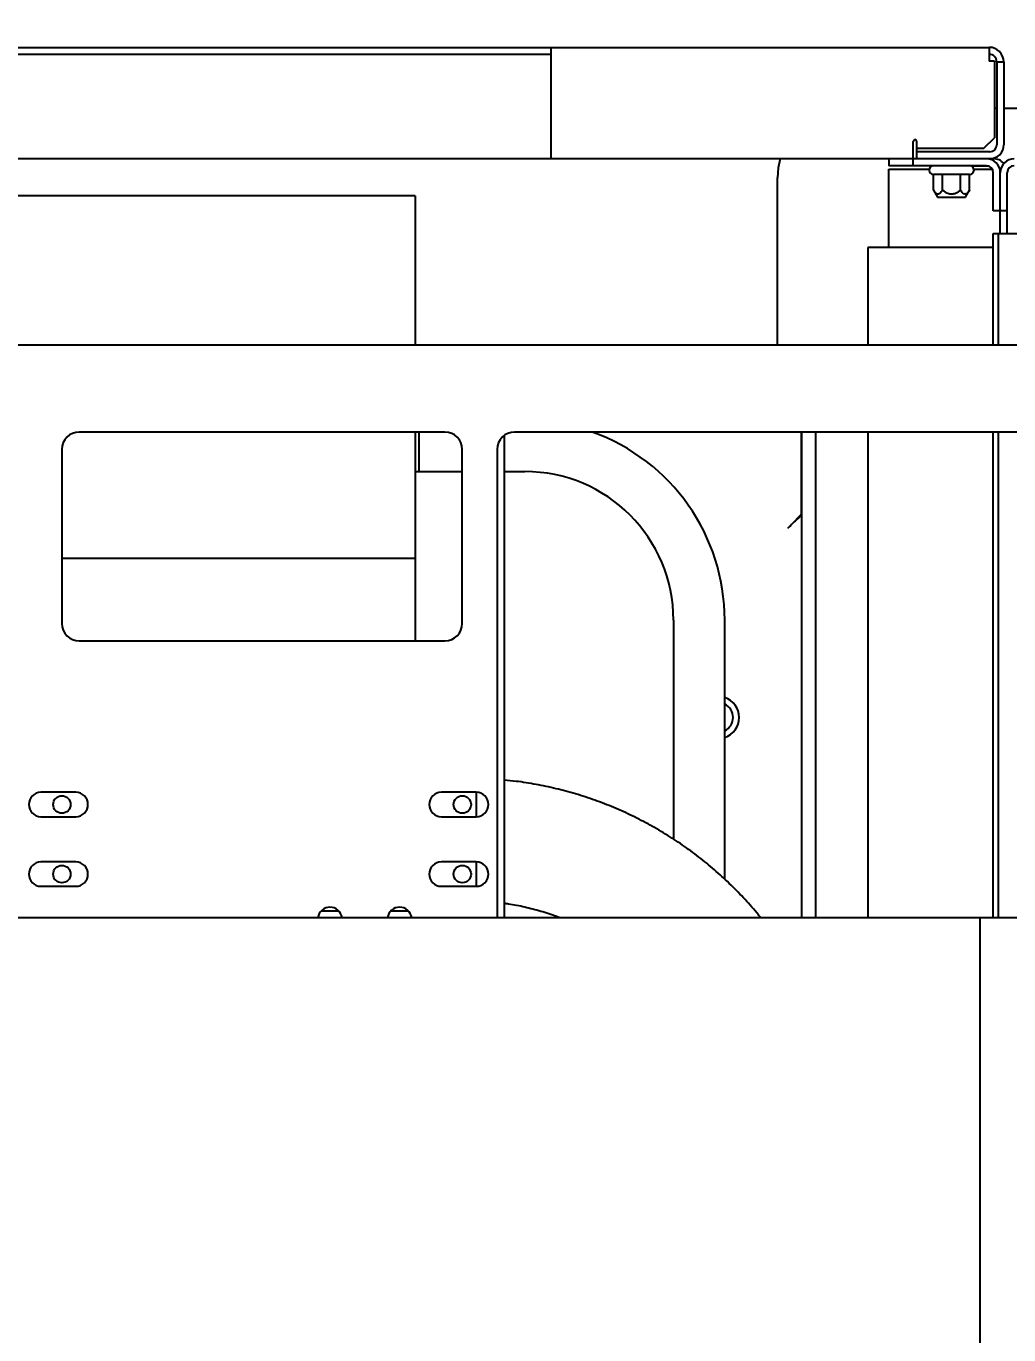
# Model space of a CAD drawing. Header units: inches. Extents: x -347369 to -260369, y 119522 to 149869.
# Drawn here: x -283127.9 to -282845.7, y 140462.3 to 140838.2 of the extents above; entities that cross this region are included whole.
import ezdxf

# ---------------------------------------------------------------- set-up
doc = ezdxf.new("R2010")
doc.units = ezdxf.units.IN
doc.header["$LTSCALE"] = 300
doc.layers.add('MACCHINA', color=40, linetype='Continuous')
doc.layers.add('QUOTE', color=7, linetype='Continuous')
doc.styles.get("Standard").update_dxf_attribs({"font": 'romans.shx'})
doc.dimstyles.new('sc1a100_pollici', dxfattribs={"dimscale": 100, "dimtxt": 3, "dimasz": 3, "dimexe": 0, "dimexo": 0, "dimgap": 1, "dimtad": 1, "dimzin": 12, "dimdsep": 46, "dimtxsty": 'Standard', "dimblk": 'CLOSEDBLANK', "dimcen": 1, "dimclrd": 253, "dimclre": 253, "dimclrt": 2, "dimadec": 0, "dimazin": 3, "dimtfac": 1, "dimtmove": 0, "dimatfit": 1, "dimldrblk": 'CLOSEDBLANK', "dimfxl": 1, "dimtolj": 1, "dimtzin": 0, "dimarcsym": 0})

# ---------------------------------------------------------------- blocks, each defined once
blk = doc.blocks.new('_ClosedBlank')
at = {"color": 0, "linetype": 'ByBlock', "lineweight": -2}
for p, q in [((-1, 0.1667), (0, 0)), ((-1, 0.1667), (-1, -0.1667)), ((0, 0), (-1, -0.1667))]:
    blk.add_line(p, q, dxfattribs=at)
blk = doc.blocks.new('*D10')
at = {"layer": 'Defpoints', "color": 0, "transparency": 16777216}
for p in [(-300380.17, 144199.66), (-282330.17, 140899.66), (-300380.17, 139125.63)]:
    blk.add_point(p, dxfattribs=at)
at = {"layer": 'QUOTE', "color": 253, "lineweight": -2, "transparency": 16777216}
for p, q in [((-300380.17, 139125.63), (-300380.17, 144199.66)), ((-282630.17, 144199.66), (-300080.17, 144199.66)), ((-282330.17, 140899.66), (-282330.17, 144199.66))]:
    blk.add_line(p, q, dxfattribs=at)
at = {"layer": 'QUOTE', "color": 253, "lineweight": -2, "transparency": 16777216, "xscale": 300, "yscale": 300, "zscale": 300, "rotation": 180}
blk.add_blockref('_ClosedBlank', (-300380.17, 144199.66), dxfattribs=at)
at = {"layer": 'QUOTE', "color": 253, "lineweight": -2, "transparency": 16777216, "xscale": 300, "yscale": 300, "zscale": 300}
blk.add_blockref('_ClosedBlank', (-282330.17, 144199.66), dxfattribs=at)
at = {"layer": 'QUOTE', "color": 2, "transparency": 16777216, "char_height": 300, "attachment_point": 5}
for s, insert in [('\\A1;18050', (-291355.17, 144449.66)), ('\\A1;[59\'-2 5/8"]', (-291355.17, 143871.08))]:
    blk.add_mtext(s, dxfattribs=dict(at, insert=insert))
blk = doc.blocks.new('*D21')
at = {"layer": 'Defpoints', "color": 0, "transparency": 16777216}
for p in [(-282330.17, 142999.66), (-282330.17, 140899.66), (-285230.17, 140399.66)]:
    blk.add_point(p, dxfattribs=at)
at = {"layer": 'QUOTE', "color": 253, "lineweight": -2, "transparency": 16777216}
for p, q in [((-285230.17, 140399.66), (-285230.17, 142999.66)), ((-284930.17, 142999.66), (-282630.17, 142999.66)), ((-282330.17, 140899.66), (-282330.17, 142999.66))]:
    blk.add_line(p, q, dxfattribs=at)
at = {"layer": 'QUOTE', "color": 253, "lineweight": -2, "transparency": 16777216, "xscale": 300, "yscale": 300, "zscale": 300, "rotation": 180}
blk.add_blockref('_ClosedBlank', (-285230.17, 142999.66), dxfattribs=at)
at = {"layer": 'QUOTE', "color": 253, "lineweight": -2, "transparency": 16777216, "xscale": 300, "yscale": 300, "zscale": 300}
blk.add_blockref('_ClosedBlank', (-282330.17, 142999.66), dxfattribs=at)
at = {"layer": 'QUOTE', "color": 2, "transparency": 16777216, "char_height": 300, "attachment_point": 5}
for s, insert in [('\\A1;2900', (-283780.17, 143249.66)), ('\\A1;[9\'-6 3/16"]', (-283780.17, 142671.08))]:
    blk.add_mtext(s, dxfattribs=dict(at, insert=insert))
blk = doc.blocks.new('A$C27be3406')
at = {"layer": 'MACCHINA'}
for p, q in [((-1098, 1832.5), (-521.2, 1832.5)), ((-647, 1800.5), (-647, 1832.5)), ((-521.2, 1832.5), (-521.2, 1828.5)), ((-887, 1830.5), (-647, 1830.5)), ((-519.7, 1828.5), (-521.2, 1828.5)), ((-519.7, 1828.5), (-519.7, 1806.5)), ((-519, 1828.3), (-517, 1828.3)), ((-519, 1828.3), (-519, 1804.5)), ((-517, 1828.3), (-517, 1804.5)), ((-519.7, 1815), (-519, 1815)), ((-517, 1815), (-512, 1815)), ((-543, 1798.5), (-543, 1805.5)), ((-542, 1800.5), (-542, 1805.5)), ((-522.7, 1803.5), (-519.7, 1806.5)), ((-542, 1803.5), (-522.7, 1803.5)), ((-521, 1802.5), (-542, 1802.5)), ((-520, 1800.5), (-1068, 1800.5)), ((-550, 1800.5), (-550, 1798.5)), ((-522, 1798.5), (-550, 1798.5)), ((-550, 1797.5), (-538.42, 1797.5)), ((-550, 1775), (-550, 1797.5)), ((-521.38, 1798.4), (-526.31, 1798.4)), ((-525.58, 1797.5), (-520.27, 1797.5)), ((-520, 1799.96), (-520, 1800.5)), ((-582, 1747), (-582, 1795)), ((-526.8, 1796), (-537.2, 1796)), ((-537.2, 1791.5), (-537.2, 1796)), ((-534.6, 1791.5), (-534.6, 1796)), ((-529.4, 1791.5), (-529.4, 1796)), ((-526.8, 1791.5), (-526.8, 1796)), ((-520, 1785.5), (-520, 1796.5)), ((-518, 1779), (-518, 1796.5)), ((-516, 1779), (-516, 1796.5)), ((-686, 1789.87), (-815, 1789.87)), ((-686, 1789.87), (-686, 1747)), ((-537.2, 1791.5), (-536.04, 1789.5)), ((-536.04, 1789.5), (-527.96, 1789.5)), ((-527.96, 1789.5), (-526.8, 1791.5)), ((-516, 1785.5), (-520, 1785.5)), ((-520, 1779), (-488, 1779)), ((-520, 1747), (-520, 1779)), ((-518.6, 1779), (-518.6, 1747)), ((-556, 1775), (-556, 1747)), ((-520, 1775), (-556, 1775)), ((-804.2, 1747), (-476.8, 1747)), ((-677.5, 1722), (-782.5, 1722)), ((-686, 1722), (-686, 1662)), ((-684.91, 1710.64), (-684.91, 1722)), ((-472.5, 1722), (-657.5, 1722)), ((-575.07, 1698.66), (-575.07, 1722)), ((-575, 1582.5), (-575, 1722)), ((-571, 1582.5), (-571, 1722)), ((-556, 1722), (-556, 1582.5)), ((-520, 1582.5), (-520, 1722)), ((-518.6, 1722), (-518.6, 1582.5)), ((-660.5, 1721), (-660.5, 1582.5)), ((-787.5, 1717), (-787.5, 1667)), ((-672.5, 1667), (-672.5, 1717)), ((-662.5, 1717), (-662.5, 1582.5)), ((-686, 1710.64), (-672.5, 1710.64)), ((-660.5, 1710.64), (-654.5, 1710.64)), ((-686, 1685.69), (-787.5, 1685.69)), ((-611.85, 1667.99), (-611.85, 1605.03)), ((-597.15, 1593.54), (-597.15, 1667.99)), ((-782.5, 1662), (-677.5, 1662)), ((-783.5, 1618.5), (-793.5, 1618.5)), ((-668.5, 1618.5), (-678.5, 1618.5)), ((-668.5, 1618.5), (-668.5, 1611.5)), ((-793.5, 1611.5), (-783.5, 1611.5)), ((-678.5, 1611.5), (-668.5, 1611.5)), ((-783.5, 1598.5), (-793.5, 1598.5)), ((-668.5, 1598.5), (-678.5, 1598.5)), ((-668.5, 1598.5), (-668.5, 1591.5)), ((-793.5, 1591.5), (-783.5, 1591.5)), ((-678.5, 1591.5), (-668.5, 1591.5)), ((-712.95, 1584.5), (-708.05, 1584.5)), ((-692.95, 1584.5), (-688.05, 1584.5)), ((-1220, 1582.5), (-389.21, 1582.5)), ((-523.87, 1582.5), (-523.87, 1453.5))]:
    blk.add_line(p, q, dxfattribs=at)
at = {"layer": 'MACCHINA', "flags": 128}
blk.add_lwpolyline([(-581.23, 1800.5), (-581.8, 1797.85), (-582, 1795)], dxfattribs=at)
at = {"layer": 'MACCHINA'}
for centre in [(-787.5, 1615), (-672.5, 1615), (-787.5, 1595), (-672.5, 1595)]:
    blk.add_circle(centre, 2.5, dxfattribs=at)
for centre, radius, start, end in [((-521.2, 1828.3), 4.2, 0, 90), ((-521.2, 1828.3), 2.2, 0, 90), ((-542.5, 1805.5), 0.5, 0, 180), ((-521, 1804.5), 2, 270, 0), ((-521, 1804.5), 4, 270, 0), ((-537.2, 1797.25), 1.25, 90, 270), ((-526.8, 1797.25), 1.25, 270, 90), ((-522, 1796.5), 4, 0, 90), ((-522, 1796.5), 2, 0, 90), ((-520, 1796.5), 4, 41.4096, 90), ((-514, 1796.5), 4, 90, 180), ((-514, 1796.5), 2, 90, 180), ((-782.5, 1717), 5, 90, 180), ((-677.5, 1717), 5, 0, 90), ((-657.5, 1717), 5, 90, 180), ((-654.5, 1667.99), 57.35, 0, 70.3371), ((-654.5, 1667.99), 42.65, 0, 90), ((-782.5, 1667), 5, 180, 270), ((-677.5, 1667), 5, 270, 0), ((-599, 1640), 6, 287.9588, 72.0412), ((-599, 1640), 4.25, 295.804, 64.196), ((-793.5, 1615), 3.5, 90, 270), ((-783.5, 1615), 3.5, 270, 90), ((-678.5, 1615), 3.5, 90, 270), ((-668.5, 1615), 3.5, 270, 90), ((-793.5, 1595), 3.5, 90, 270), ((-783.5, 1595), 3.5, 270, 90), ((-678.5, 1595), 3.5, 90, 270), ((-668.5, 1595), 3.5, 270, 90), ((-710.5, 1582), 3.5, 8.2132, 171.7868), ((-690.5, 1582), 3.5, 8.2132, 171.7868)]:
    blk.add_arc(centre, radius, start, end, dxfattribs=at)
for points, knots in [([(-534.6, 1791.5), (-534.83, 1791.14), (-535.19, 1790.57), (-535.79, 1790.24), (-536.33, 1790.36), (-536.8, 1790.85), (-537.08, 1791.31), (-537.2, 1791.5)], [0, 0, 0, 0, 0.2995696, 0.4639405, 0.6291846, 0.8432284, 1, 1, 1, 1]), ([(-529.4, 1791.5), (-529.86, 1791.14), (-530.58, 1790.57), (-531.79, 1790.24), (-532.86, 1790.36), (-533.8, 1790.85), (-534.36, 1791.31), (-534.6, 1791.5)], [0, 0, 0, 0, 0.29957, 0.463941, 0.629185, 0.843228, 1, 1, 1, 1]), ([(-526.8, 1791.5), (-526.83, 1791.45), (-527.06, 1791.06), (-527.44, 1790.55), (-527.99, 1790.25), (-528.49, 1790.34), (-528.97, 1790.8), (-529.26, 1791.27), (-529.4, 1791.5)], [0, 0, 0, 0, 0.041913, 0.306444, 0.461015, 0.615739, 0.810975, 1, 1, 1, 1]), ([(-579, 1694.4), (-578.39, 1695.01), (-577.36, 1696.04), (-576.14, 1697.31), (-575.58, 1697.92), (-575.35, 1698.12), (-575.32, 1698.16)], [0, 0, 0, 0, 0.4202846, 0.704852, 0.9517758, 1, 1, 1, 1]), ([(-575.11, 1698.07), (-575.19, 1697.99), (-575.34, 1697.83), (-575.87, 1697.39), (-576.65, 1696.72), (-577.73, 1695.62), (-578.52, 1694.86), (-579, 1694.4)], [0, 0, 0, 0, 0.128894, 0.254428, 0.499426, 0.697201, 1, 1, 1, 1]), ([(-575.32, 1698.16), (-575.24, 1698.25), (-575.1, 1698.41), (-575.08, 1698.58), (-575.07, 1698.66)], [0, 0, 0, 0, 0.559945, 1, 1, 1, 1]), ([(-586.85, 1582.5), (-587.06, 1582.77), (-588.45, 1584.57), (-591.25, 1587.71), (-595.26, 1591.88), (-599.52, 1595.81), (-603.99, 1599.51), (-608.65, 1602.97), (-613.49, 1606.18), (-618.5, 1609.12), (-623.67, 1611.79), (-628.98, 1614.18), (-634.41, 1616.28), (-639.95, 1618.09), (-645.58, 1619.6), (-651.29, 1620.8), (-656.27, 1621.61), (-659.35, 1621.9), (-660.5, 1622.01)], [0, 0, 0, 0, 0.012119, 0.07974, 0.147372, 0.215017, 0.282675, 0.350346, 0.418028, 0.485723, 0.55343, 0.621147, 0.688874, 0.756611, 0.824357, 0.89211, 0.95987, 1, 1, 1, 1]), ([(-660.5, 1586.67), (-660.08, 1586.62), (-658.08, 1586.37), (-654.55, 1585.64), (-649.94, 1584.43), (-646.58, 1583.36), (-644.8, 1582.63), (-644.49, 1582.5)], [0, 0, 0, 0, 0.076521, 0.363768, 0.651045, 0.938366, 1, 1, 1, 1])]:
    blk.add_open_spline(points, degree=3, knots=knots, dxfattribs=at)

msp = doc.modelspace()

# ---------------------------------------------------------------- block references
at = {"layer": 'QUOTE'}
msp.add_blockref('A$C27be3406', (-282330.166, 138999.656), dxfattribs=at)

# ---------------------------------------------------------------- dimensions: what is measured, and where the dimension line sits
for base, p1, p2, picture, middle in [((-300380.167, 144199.656), (-282330.166, 140899.656), (-300380.167, 139125.625), '*D10', (-291355.166, 144199.656)), ((-282330.166, 142999.656), (-285230.166, 140399.656), (-282330.166, 140899.656), '*D21', (-283780.166, 142999.656))]:
    dim = msp.add_linear_dim(base=base, p1=p1, p2=p2, dimstyle='sc1a100_pollici', override={"dimpost": '\\X'}, dxfattribs=at)
    dim.commit()
    dim.dimension.update_dxf_attribs({"geometry": picture, "text_midpoint": middle, "dimtype": 160})

doc.saveas('drawing.dxf')
